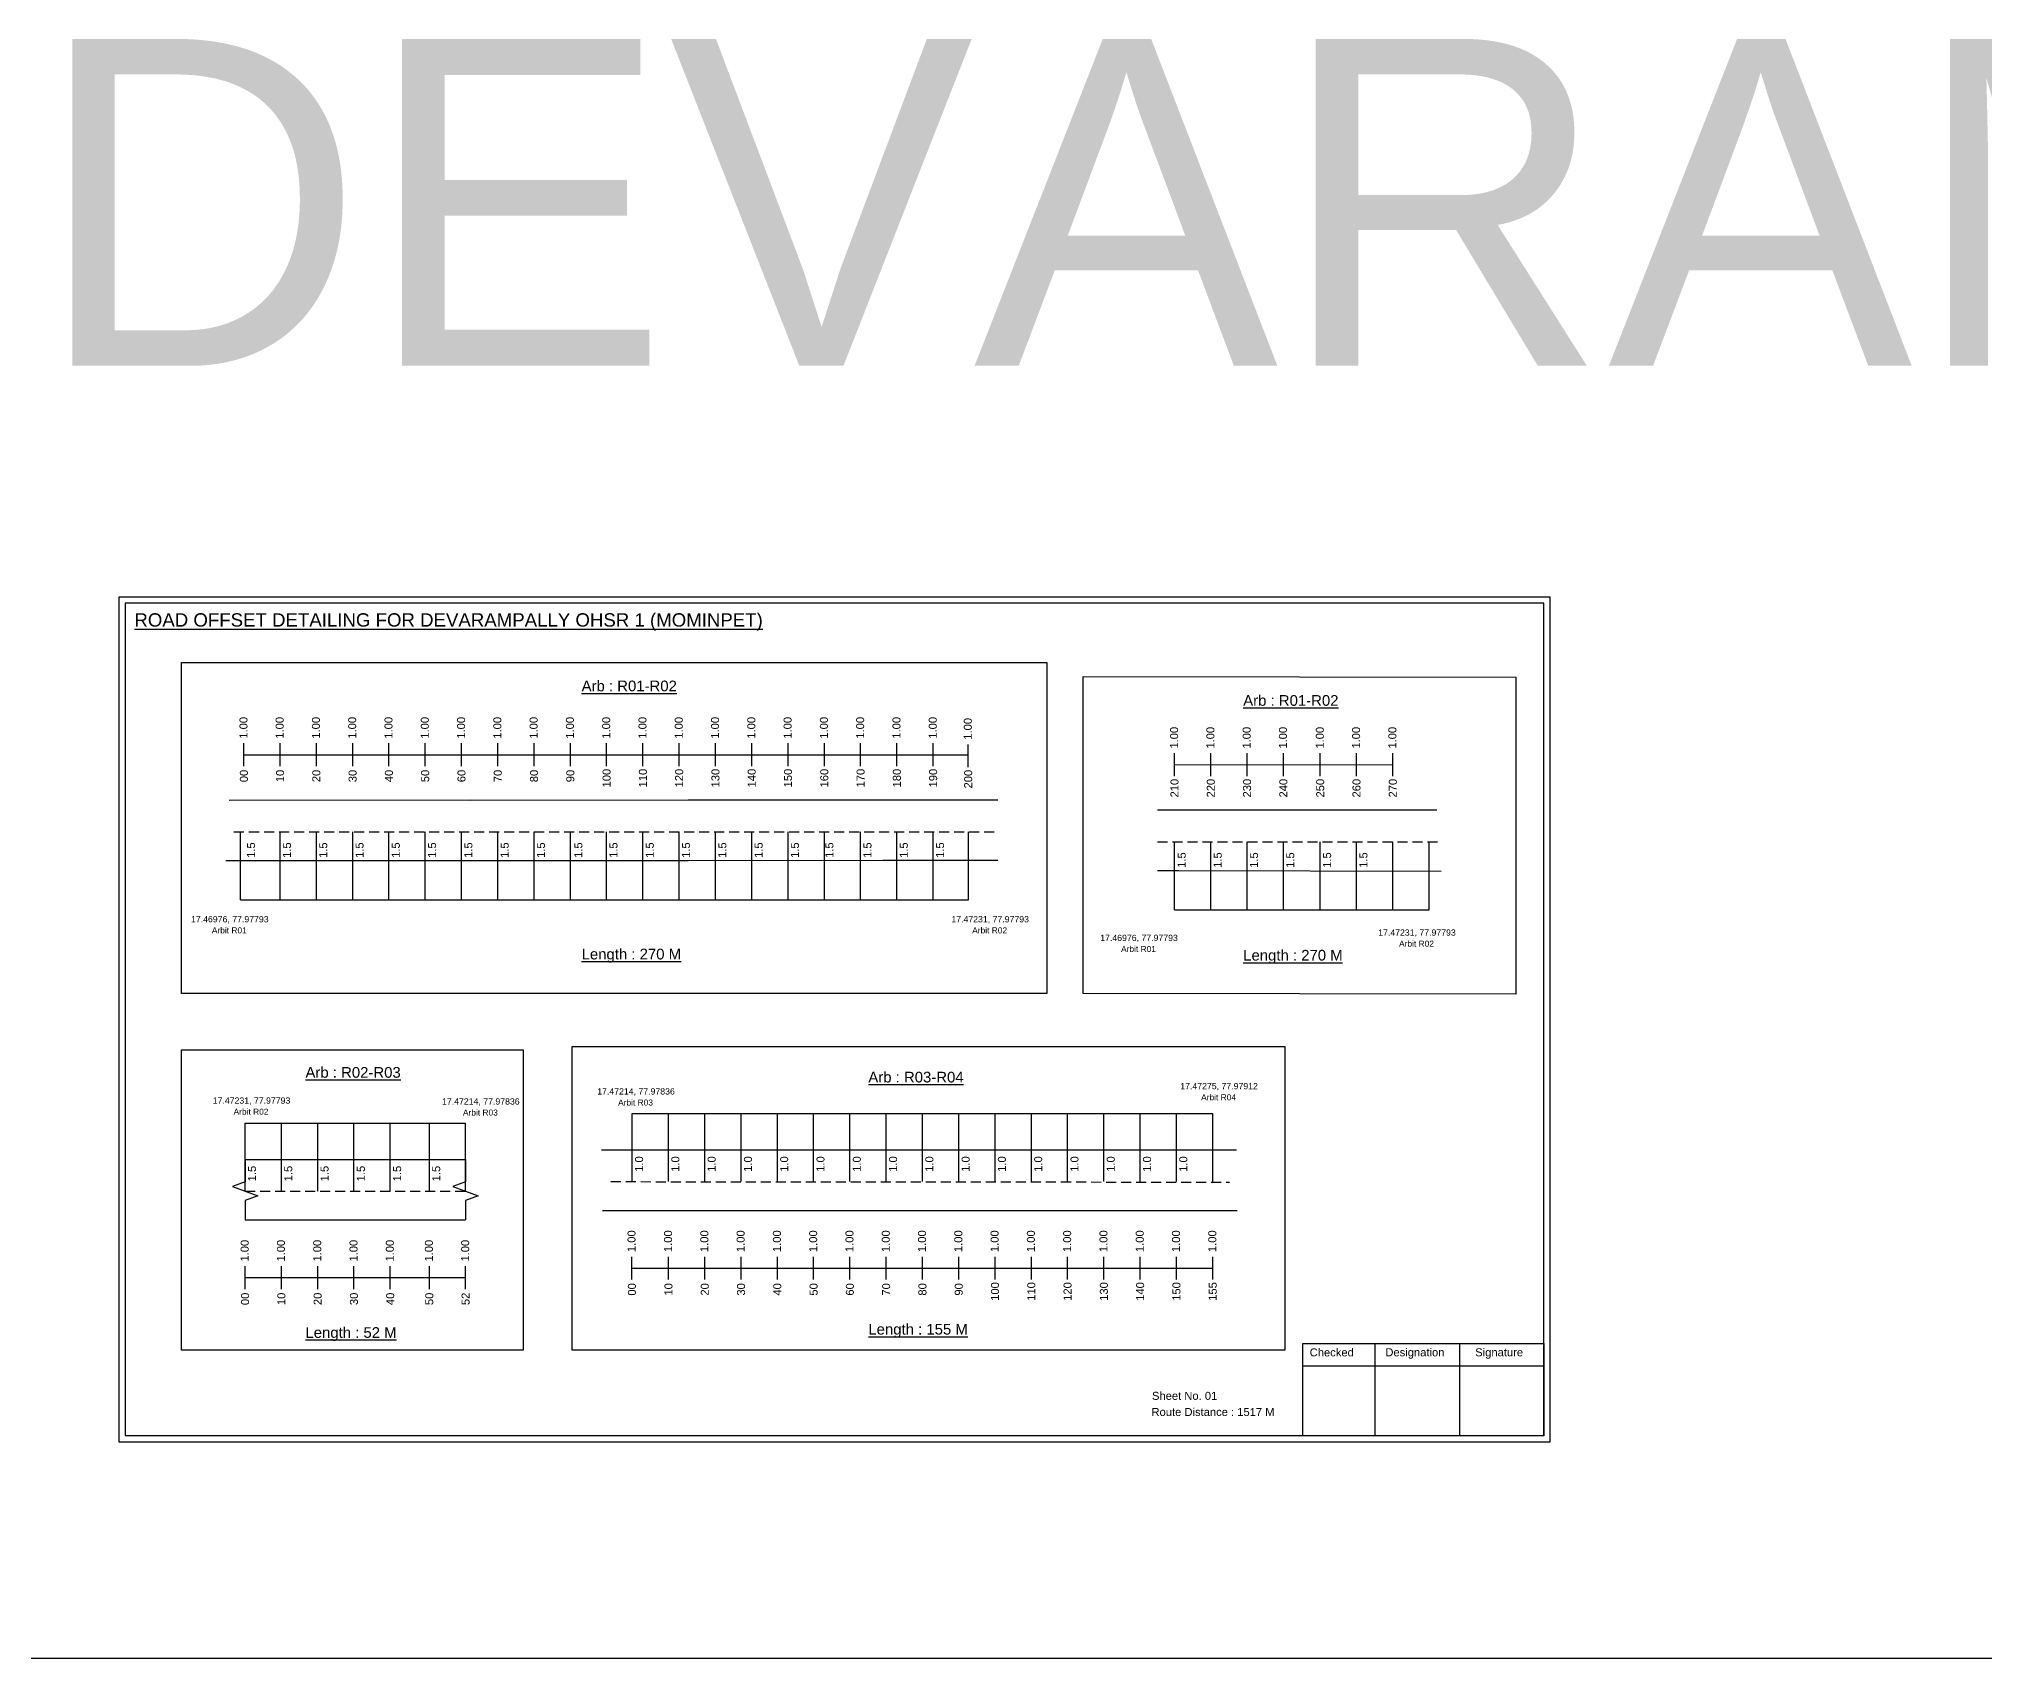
# Model space of a CAD drawing. Header units: inches. Extents: x 264 to 4896, y 229 to 3306.
# Drawn here: x 785 to 1514, y 933 to 1540 of the extents above; entities that cross this region are included whole.
import ezdxf

# ---------------------------------------------------------------- set-up
doc = ezdxf.new("R2010")
doc.units = ezdxf.units.IN
doc.header["$MEASUREMENT"] = 0
doc.linetypes.add('DASHED2', pattern=[0.375, 0.25, -0.125])
doc.layers.add('PDF_Geometry', color=7, linetype='Continuous')
doc.layers.add('PDF_Text', color=5, linetype='Continuous')
doc.styles.add('PDF Arial', font='arial.ttf')
doc.styles.get("Standard").update_dxf_attribs({"font": 'arial.ttf'})

msp = doc.modelspace()

# ---------------------------------------------------------------- linework, layer by layer
at = {"color": 217, "true_color": 0x93278f}
for p, q in [((861.49, 1267.21), (861.49, 1275.77)), ((861.49, 1271.48), (1132.99, 1271.48)), ((875.06, 1267.21), (875.06, 1275.77)), ((888.66, 1267.21), (888.66, 1275.77)), ((902.26, 1267.21), (902.26, 1275.77)), ((915.86, 1267.21), (915.86, 1275.77)), ((929.46, 1267.21), (929.46, 1275.77)), ((943.06, 1267.21), (943.06, 1275.77)), ((956.66, 1267.21), (956.66, 1275.77)), ((970.26, 1267.21), (970.26, 1275.77)), ((983.86, 1267.21), (983.86, 1275.77)), ((997.46, 1267.21), (997.46, 1275.77)), ((1011.06, 1267.21), (1011.06, 1275.77)), ((1024.66, 1267.21), (1024.66, 1275.77)), ((1038.26, 1267.21), (1038.26, 1275.77)), ((1051.86, 1267.21), (1051.86, 1275.77)), ((1065.46, 1267.21), (1065.46, 1275.77)), ((1079.06, 1267.21), (1079.06, 1275.77)), ((1092.66, 1267.21), (1092.66, 1275.77)), ((1106.26, 1267.21), (1106.26, 1275.77)), ((1119.86, 1267.21), (1119.86, 1275.77)), ((1132.99, 1266.81), (1132.99, 1275.37)), ((1210.32, 1263.48), (1210.32, 1272.03)), ((1223.92, 1263.48), (1223.92, 1272.03)), ((1237.52, 1263.48), (1237.52, 1272.03)), ((1251.12, 1263.48), (1251.12, 1272.03)), ((1264.94, 1263.48), (1264.94, 1272.03)), ((1278.54, 1263.48), (1278.54, 1272.03)), ((1292.14, 1263.48), (1292.14, 1272.03)), ((1210.32, 1267.75), (1292.14, 1267.8)), ((861.94, 1071.2), (861.94, 1079.76)), ((875.54, 1071.2), (875.54, 1079.76)), ((889.14, 1071.2), (889.14, 1079.76)), ((902.74, 1071.2), (902.74, 1079.76)), ((916.34, 1071.2), (916.34, 1079.76)), ((931, 1071.21), (931, 1079.76)), ((944.6, 1071.21), (944.6, 1079.76)), ((1006.94, 1074.77), (1006.94, 1083.32)), ((1020.65, 1074.77), (1020.65, 1083.32)), ((1034.25, 1074.77), (1034.25, 1083.32)), ((1047.85, 1074.77), (1047.85, 1083.32)), ((1061.45, 1074.77), (1061.45, 1083.32)), ((1075.05, 1074.77), (1075.05, 1083.32)), ((1088.65, 1074.77), (1088.65, 1083.32)), ((1102.25, 1074.77), (1102.25, 1083.32)), ((1115.85, 1074.77), (1115.85, 1083.32)), ((1129.45, 1074.77), (1129.45, 1083.32)), ((1143.05, 1074.77), (1143.05, 1083.32)), ((1156.65, 1074.77), (1156.65, 1083.32)), ((1170.25, 1074.77), (1170.25, 1083.32)), ((1183.85, 1074.77), (1183.85, 1083.32)), ((1197.45, 1074.77), (1197.45, 1083.32)), ((1211.05, 1074.77), (1211.05, 1083.32)), ((1224.65, 1074.77), (1224.65, 1083.32)), ((861.94, 1075.47), (944.6, 1075.48)), ((1007.05, 1079.03), (1224.65, 1079.08))]:
    msp.add_line(p, q, dxfattribs=at)
for p, q in [((946.42, 1254.49), (855.99, 1254.38)), ((946.42, 1254.49), (1027.99, 1254.56)), ((1027.99, 1254.56), (1144.03, 1254.52)), ((1308.65, 1250.75), (1203.91, 1250.75)), ((860.17, 1217.07), (860.17, 1242.6)), ((875.06, 1217.07), (875.06, 1242.6)), ((888.66, 1217.07), (888.66, 1242.6)), ((902.26, 1217.07), (902.26, 1242.6)), ((915.86, 1217.07), (915.86, 1242.6)), ((929.46, 1217.07), (929.46, 1242.6)), ((943.06, 1217.07), (943.06, 1242.6)), ((956.66, 1217.07), (956.66, 1242.6)), ((970.26, 1217.07), (970.26, 1242.6)), ((983.86, 1217.07), (983.86, 1242.6)), ((997.46, 1217.07), (997.46, 1242.6)), ((1011.06, 1217.07), (1011.06, 1242.6)), ((1024.66, 1217.07), (1024.66, 1242.6)), ((1038.26, 1217.07), (1038.26, 1242.6)), ((1051.86, 1217.07), (1051.86, 1242.6)), ((1065.46, 1217.07), (1065.46, 1242.6)), ((1079.06, 1217.07), (1079.06, 1242.6)), ((1092.66, 1217.07), (1092.66, 1242.6)), ((1106.26, 1217.07), (1106.26, 1242.6)), ((1119.86, 1217.07), (1119.86, 1242.6)), ((1133.13, 1217.07), (1133.13, 1242.6)), ((1210.32, 1213.33), (1210.32, 1238.87)), ((1223.92, 1213.33), (1223.92, 1238.87)), ((1237.52, 1213.33), (1237.52, 1238.87)), ((1251.12, 1213.33), (1251.12, 1238.87)), ((1264.94, 1213.33), (1264.94, 1238.87)), ((1278.54, 1213.33), (1278.54, 1238.87)), ((1292.14, 1213.33), (1292.14, 1238.87)), ((1305.74, 1213.33), (1305.74, 1238.87)), ((854.66, 1231.8), (904.88, 1231.8)), ((901.33, 1231.8), (959.08, 1231.83)), ((959.08, 1231.83), (1027.99, 1231.88)), ((1027.99, 1231.88), (1101.03, 1231.93)), ((1101.03, 1231.93), (1144.11, 1231.96)), ((1203.91, 1228.07), (1211.97, 1228.07)), ((1211.97, 1228.07), (1310.28, 1227.8)), ((861.94, 1107.9), (861.94, 1133.44)), ((875.54, 1107.9), (875.54, 1133.44)), ((889.14, 1107.9), (889.14, 1133.44)), ((902.74, 1107.9), (902.74, 1133.44)), ((916.34, 1107.9), (916.34, 1133.44)), ((931, 1107.91), (931, 1133.44)), ((944.6, 1107.91), (944.6, 1133.44)), ((1007.05, 1111.46), (1007.05, 1137)), ((1020.65, 1111.46), (1020.65, 1137)), ((1034.25, 1111.46), (1034.25, 1137)), ((1047.85, 1111.46), (1047.85, 1137)), ((1061.45, 1111.46), (1061.45, 1137)), ((1075.05, 1111.46), (1075.05, 1137)), ((1088.65, 1111.46), (1088.65, 1137)), ((1102.25, 1111.46), (1102.25, 1137)), ((1115.85, 1111.46), (1115.85, 1137)), ((1129.45, 1111.46), (1129.45, 1137)), ((1143.05, 1111.46), (1143.05, 1137)), ((1156.65, 1111.46), (1156.65, 1137)), ((1170.25, 1111.46), (1170.25, 1137)), ((1183.85, 1111.46), (1183.85, 1137)), ((1197.45, 1111.46), (1197.45, 1137)), ((1211.05, 1111.46), (1211.05, 1137)), ((1224.65, 1111.46), (1224.65, 1137)), ((995.5, 1123.35), (1233.58, 1123.35)), ((861.94, 1119.78), (944.6, 1119.78)), ((861.94, 1097.1), (944.6, 1097.1)), ((995.89, 1100.66), (1233.75, 1100.63)), ((263.95, 932.87), (3765.06, 932.87))]:
    msp.add_line(p, q)
at = {"linetype": 'DASHED2', "ltscale": 15}
for p, q in [((857.77, 1242.6), (1144.08, 1242.6)), ((1203.91, 1238.87), (1309.3, 1238.87)), ((999.01, 1111.46), (1230.89, 1111.29)), ((861.94, 1107.91), (944.6, 1107.91))]:
    msp.add_line(p, q, dxfattribs=at)
at = {"color": 5}
for p, q in [((860.17, 1217.07), (1133.13, 1217.07)), ((1210.32, 1213.33), (1305.74, 1213.33)), ((861.94, 1133.44), (944.6, 1133.44)), ((1007.05, 1137), (1224.65, 1137))]:
    msp.add_line(p, q, dxfattribs=at)
for points in [[(838.08, 1306.04), (1162.5, 1306.04), (1162.5, 1181.99), (838.08, 1181.99)], [(1176.05, 1300.81), (1338.25, 1300.54), (1338.25, 1181.71), (1176.05, 1181.99)], [(838.08, 1160.92), (966.17, 1160.92), (966.17, 1048.24), (838.08, 1048.24)], [(984.55, 1162.16), (1251.67, 1162.16), (1251.67, 1048.24), (984.55, 1048.24)]]:
    msp.add_lwpolyline(points, close=True)
at = {"linetype": 'Continuous'}
for points in [[(861.94, 1119.78), (861.94, 1111.35), (857.2, 1109.63), (866.69, 1106.17), (861.94, 1104.45), (861.94, 1097.1)], [(944.6, 1119.78), (944.6, 1111.35), (939.85, 1109.63), (949.34, 1106.17), (944.6, 1104.45), (944.6, 1097.1)]]:
    msp.add_lwpolyline(points, dxfattribs=at)
at = {"layer": 'PDF_Geometry'}
for points in [[(814.65, 1330.58), (814.65, 1013.87), (1351.13, 1013.87), (1351.13, 1330.58)], [(816.98, 1328.26), (816.98, 1016.29), (1348.71, 1016.29), (1348.71, 1328.26)]]:
    msp.add_lwpolyline(points, close=True, dxfattribs=at)
at = {"layer": 'PDF_Geometry', "color": 242, "true_color": 0xcc1f26}
msp.add_lwpolyline([(1348.71, 1016.2), (1258.37, 1016.2), (1258.37, 1050.81), (1348.71, 1050.81)], close=True, dxfattribs=at)
for points in [[(1285.35, 1050.81), (1285.35, 1016.2)], [(1317.07, 1050.81), (1317.07, 1016.2)], [(1258.37, 1042.43), (1348.71, 1042.43)]]:
    msp.add_lwpolyline(points, dxfattribs=at)

# ---------------------------------------------------------------- texts
for s, height, p in [('DEVARAMPALLY 1', 122.5352, (783.1, 1417.26)), ('Sheet No. 01', 3, (1201.87, 1029.67)), ('Route Distance : 1517 M', 3, (1201.68, 1023.62))]:
    msp.add_text(s, height=height).set_placement(p)
at = {"color": 242, "true_color": 0xcd2027}
for s, height, p in [('%%UROAD OFFSET DETAILING FOR DEVARAMPALLY OHSR 1 (MOMINPET)', 5, (820.43, 1319.51)), ('%%UArb : R01-R02', 4, (988.07, 1295.26)), ('%%UArb : R01-R02', 4, (1236.06, 1289.83)), ('%%ULength : 270 M', 4, (988.07, 1194.76)), ('%%ULength : 270 M', 4, (1236.06, 1194.33)), ('%%UArb : R02-R03', 4, (884.56, 1150.41)), ('%%UArb : R03-R04', 4, (1095.55, 1148.64)), ('%%ULength : 155 M', 4, (1095.55, 1054.14)), ('%%ULength : 52 M', 4, (884.56, 1052.91))]:
    msp.add_text(s, height=height, dxfattribs=at).set_placement(p)
at = {"color": 217, "true_color": 0x93278f}
for s, p in [('1.00', (862.82, 1277.5)), ('1.00', (876.38, 1277.5)), ('1.00', (889.98, 1277.5)), ('1.00', (903.58, 1277.5)), ('1.00', (917.18, 1277.5)), ('1.00', (930.78, 1277.5)), ('1.00', (944.38, 1277.5)), ('1.00', (957.98, 1277.5)), ('1.00', (971.58, 1277.5)), ('1.00', (985.18, 1277.5)), ('1.00', (998.78, 1277.5)), ('1.00', (1012.38, 1277.5)), ('1.00', (1025.98, 1277.5)), ('1.00', (1039.58, 1277.5)), ('1.00', (1053.18, 1277.5)), ('1.00', (1066.78, 1277.5)), ('1.00', (1080.38, 1277.5)), ('1.00', (1093.98, 1277.5)), ('1.00', (1107.58, 1277.5)), ('1.00', (1121.18, 1277.5)), ('1.00', (1134.32, 1277.11)), ('1.00', (1211.65, 1273.77)), ('1.00', (1225.25, 1273.77)), ('1.00', (1238.85, 1273.77)), ('1.00', (1252.45, 1273.77)), ('1.00', (1266.26, 1273.77)), ('1.00', (1279.86, 1273.77)), ('1.00', (1293.46, 1273.77)), ('00', (862.97, 1261.18)), ('10', (876.53, 1261.18)), ('20', (890.13, 1261.18)), ('30', (903.73, 1261.18)), ('40', (917.33, 1261.18)), ('50', (930.93, 1261.18)), ('60', (944.53, 1261.18)), ('70', (958.13, 1261.18)), ('80', (971.73, 1261.18)), ('90', (985.33, 1261.18)), ('100', (998.93, 1259.23)), ('110', (1012.53, 1259.23)), ('120', (1026.13, 1259.23)), ('130', (1039.73, 1259.23)), ('140', (1053.33, 1259.23)), ('150', (1066.93, 1259.23)), ('160', (1080.53, 1259.23)), ('170', (1094.13, 1259.23)), ('180', (1107.73, 1259.23)), ('190', (1121.33, 1259.23)), ('200', (1134.47, 1258.83)), ('210', (1211.8, 1255.46)), ('220', (1225.4, 1255.46)), ('230', (1239, 1255.46)), ('240', (1252.6, 1255.46)), ('250', (1266.42, 1255.46)), ('260', (1280.02, 1255.46)), ('270', (1293.62, 1255.46)), ('1.00', (863.27, 1081.5)), ('1.00', (876.87, 1081.5)), ('1.00', (890.47, 1081.5)), ('1.00', (904.07, 1081.5)), ('1.00', (917.67, 1081.5)), ('1.00', (932.32, 1081.5)), ('1.00', (945.92, 1081.5)), ('1.00', (1008.27, 1085.06)), ('1.00', (1021.97, 1085.06)), ('1.00', (1035.57, 1085.06)), ('1.00', (1049.17, 1085.06)), ('1.00', (1062.77, 1085.06)), ('1.00', (1076.37, 1085.06)), ('1.00', (1089.97, 1085.06)), ('1.00', (1103.57, 1085.06)), ('1.00', (1117.17, 1085.06)), ('1.00', (1130.77, 1085.06)), ('1.00', (1144.37, 1085.06)), ('1.00', (1157.97, 1085.06)), ('1.00', (1171.57, 1085.06)), ('1.00', (1185.17, 1085.06)), ('1.00', (1198.77, 1085.06)), ('1.00', (1212.37, 1085.06)), ('1.00', (1225.97, 1085.06)), ('00', (1008.42, 1068.74)), ('10', (1022.12, 1068.74)), ('20', (1035.72, 1068.74)), ('30', (1049.32, 1068.74)), ('40', (1062.92, 1068.74)), ('50', (1076.52, 1068.74)), ('60', (1090.12, 1068.74)), ('70', (1103.72, 1068.74)), ('80', (1117.32, 1068.74)), ('90', (1130.92, 1068.74)), ('100', (1144.52, 1066.79)), ('110', (1158.12, 1066.79)), ('120', (1171.72, 1066.79)), ('130', (1185.32, 1066.79)), ('140', (1198.92, 1066.79)), ('150', (1212.52, 1066.79)), ('155', (1226.12, 1066.79)), ('00', (863.42, 1065.18)), ('10', (877.02, 1065.18)), ('20', (890.62, 1065.18)), ('30', (904.22, 1065.18)), ('40', (917.82, 1065.18)), ('50', (932.47, 1065.18)), ('52', (946.07, 1065.18))]:
    msp.add_text(s, height=3, rotation=90, dxfattribs=at).set_placement(p)
for s, p in [('1.5', (865.67, 1232.8)), ('1.5', (879.12, 1232.8)), ('1.5', (892.72, 1232.8)), ('1.5', (906.32, 1232.8)), ('1.5', (919.92, 1232.8)), ('1.5', (933.52, 1232.8)), ('1.5', (947.12, 1232.8)), ('1.5', (960.72, 1232.8)), ('1.5', (974.32, 1232.8)), ('1.5', (988.35, 1232.8)), ('1.5', (1001.52, 1232.8)), ('1.5', (1015.12, 1232.8)), ('1.5', (1028.72, 1232.8)), ('1.5', (1042.32, 1232.8)), ('1.5', (1055.92, 1232.8)), ('1.5', (1069.52, 1232.8)), ('1.5', (1082.44, 1232.8)), ('1.5', (1096.72, 1232.8)), ('1.5', (1110.32, 1232.8)), ('1.5', (1123.92, 1232.8)), ('1.5', (1214.5, 1229.07)), ('1.5', (1227.99, 1229.07)), ('1.5', (1241.59, 1229.07)), ('1.5', (1255.19, 1229.07)), ('1.5', (1269.01, 1229.07)), ('1.5', (1282.61, 1229.07)), ('1.5', (866.01, 1111.58)), ('1.5', (879.61, 1111.58)), ('1.5', (893.21, 1111.58)), ('1.5', (906.81, 1111.58)), ('1.5', (920.41, 1111.58)), ('1.5', (935.06, 1111.58)), ('1.0', (1011.11, 1115.14)), ('1.0', (1024.71, 1115.14)), ('1.0', (1038.31, 1115.14)), ('1.0', (1051.91, 1115.14)), ('1.0', (1065.51, 1115.14)), ('1.0', (1079.11, 1115.14)), ('1.0', (1092.71, 1115.14)), ('1.0', (1106.31, 1115.14)), ('1.0', (1119.91, 1115.14)), ('1.0', (1133.51, 1115.14)), ('1.0', (1147.11, 1115.14)), ('1.0', (1160.71, 1115.14)), ('1.0', (1174.31, 1115.14)), ('1.0', (1187.91, 1115.14)), ('1.0', (1201.51, 1115.14)), ('1.0', (1215.11, 1115.14))]:
    msp.add_text(s, height=3, rotation=90).set_placement(p)
at = {"color": 5}
for s, height, p in [('17.46976, 77.97793', 2.34, (841.66, 1208.64)), ('17.47231, 77.97793', 2.34, (1126.66, 1208.64)), ('Arbit R01', 2.246, (849.48, 1204.52)), ('Arbit R02', 2.246, (1134.48, 1204.52)), ('17.46976, 77.97793', 2.34, (1182.46, 1201.67)), ('17.47231, 77.97793', 2.34, (1286.65, 1203.66)), ('Arbit R01', 2.246, (1190.28, 1197.54)), ('Arbit R02', 2.246, (1294.47, 1199.53)), ('17.47214, 77.97836', 2.34, (993.92, 1144.12)), ('17.47275, 77.97912', 2.34, (1212.47, 1146.09)), ('17.47231, 77.97793', 2.34, (849.8, 1140.68)), ('Arbit R02', 2.246, (857.62, 1136.56)), ('17.47214, 77.97836', 2.34, (935.76, 1140.36)), ('Arbit R03', 2.246, (943.58, 1136.24)), ('Arbit R03', 2.246, (1001.74, 1139.99)), ('Arbit R04', 2.246, (1220.29, 1141.96))]:
    msp.add_text(s, height=height, dxfattribs=at).set_placement(p)
at = {"layer": 'PDF_Text', "color": 7, "attachment_point": 7, "style": 'PDF Arial'}
for s, insert, char_height in [('Checked', (1260.97, 1045.92), 3.001), ('Designation', (1289.35, 1045.09), 3.0006), ('Signature', (1323.03, 1045.09), 3.001)]:
    msp.add_mtext(s, dxfattribs=dict(at, insert=insert, char_height=char_height))

doc.saveas('drawing.dxf')
